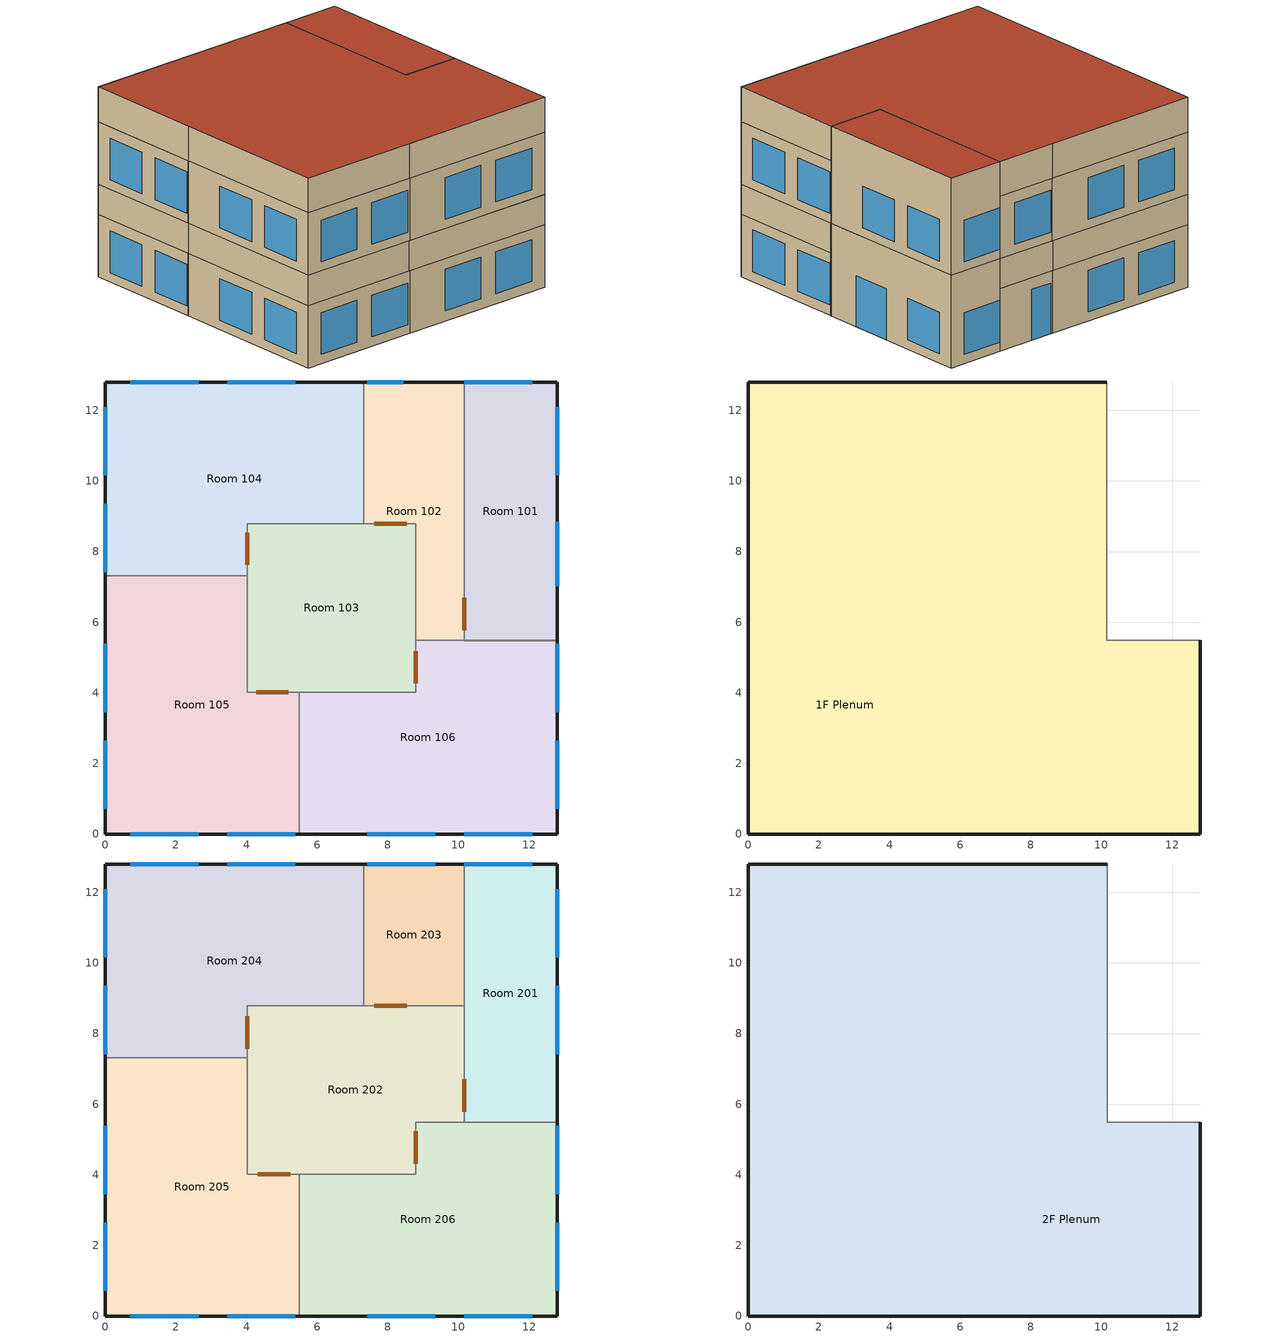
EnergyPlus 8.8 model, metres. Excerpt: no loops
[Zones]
Room 101
 floor ground (Ground_Floor adj exterior wall insulation): 12.8,12.8 12.8,5.47 10.16,5.47 10.16,12.8 z0
 wall outside (2FRP_Ext_Wall adj exterior wall insulation): 12.8,5.47 12.8,12.8 10.16,12.8 z0:4.06
 wall to Room 102 (INT_WALL): 10.16,12.8 10.16,5.47 z0:2.74
 wall to Room 106 (INT_WALL): 10.16,5.47 12.8,5.47 z0:2.74
 wall to 1F Plenum (INT_WALL): 10.16,12.8 10.16,5.47 12.8,5.47 z2.74:4.06
 window (Door): 12.8,7.01 12.8,8.84 z0:2.24
 window (Windows_Double): 12.8,10.16 12.8,12.09 / 12.09,12.8 10.16,12.8 z0.41:2.24
 door inside (Interior Door): 10.16,6.69 10.16,5.77 z0:2.44
Room 102
 floor ground (Ground_Floor adj exterior wall insulation): 10.16,12.8 10.16,5.49 8.79,5.49 8.79,8.79 7.32,8.79 7.32,12.8 z0
 wall outside (2FRP_Ext_Wall adj exterior wall insulation): 10.16,12.8 7.32,12.8 z0:2.74
 wall to Room 106 (INT_WALL): 8.79,5.49 10.16,5.49 z0:2.74
 wall to Room 103 (INT_WALL): 7.32,8.79 8.79,8.79 8.79,5.49 z0:2.74
 wall to Room 104 (INT_WALL): 7.32,12.8 7.32,8.79 z0:2.74
 window (Door): 8.43,12.8 7.42,12.8 z0:2.24
 door inside (Air Wall): 7.62,8.79 8.53,8.79 z0:2.44
Room 103
 floor ground (Ground_Floor adj exterior wall insulation): 8.79,8.79 8.79,4.01 4.01,4.01 4.01,8.79 z0
 wall to Room 106 (INT_WALL): 5.49,4.01 8.79,4.01 8.79,5.49 z0:2.74
 wall to Room 105 (INT_WALL): 4.01,7.32 4.01,4.01 5.49,4.01 z0:2.74
 wall to Room 104 (INT_WALL): 7.32,8.79 4.01,8.79 4.01,7.32 z0:2.74
 door inside (Air Wall): 8.79,4.27 8.79,5.18 / 4.27,4.01 5.18,4.01 / 4.01,8.53 4.01,7.62 z0:2.44
Room 104
 floor ground (Ground_Floor adj exterior wall insulation): 7.32,12.8 7.32,8.79 4.01,8.79 4.01,7.32 0,7.32 0,12.8 z0
 wall outside (Hybrid Spray Foam In. adj exterior wall insulation): 7.32,12.8 0,12.8 0,7.32 z0:2.74
 wall to Room 105 (INT_WALL): 0,7.32 4.01,7.32 z0:2.74
 window (Windows_Double): 5.38,12.8 3.45,12.8 / 2.64,12.8 0.71,12.8 / 0,12.09 0,10.16 / 0,9.35 0,7.42 z0.41:2.24
Room 105
 floor ground (Ground_Floor adj exterior wall insulation): 4.01,7.32 4.01,4.01 5.49,4.01 5.49,0 0,0 0,7.32 z0
 wall outside (2FRP_Ext_Wall adj exterior wall insulation): 0,7.32 0,0 5.49,0 z0:2.74
 wall to Room 106 (INT_WALL): 5.49,0 5.49,4.01 z0:2.74
 window (Windows_Double): 0.71,0 2.64,0 / 3.45,0 5.38,0 / 0,2.64 0,0.71 / 0,5.38 0,3.45 z0.41:2.24
Room 106
 floor ground (Ground_Floor adj exterior wall insulation): 12.8,5.49 12.8,0 5.49,0 5.49,4.01 8.79,4.01 8.79,5.49 z0
 wall outside (2FRP_Ext_Wall adj exterior wall insulation): 5.49,0 12.8,0 12.8,5.49 z0:2.74
 window (Windows_Double): 12.8,0.71 12.8,2.64 / 12.8,3.45 12.8,5.38 / 7.42,0 9.35,0 / 10.16,0 12.09,0 z0.45:2.27
1F Plenum
 floor to Room 105 (Drop_Ceiling): 4.01,7.32 4.01,4.01 5.48,4.01 5.48,0 -0.01,0 -0.01,7.32 z2.74
 floor to Room 104 (Drop_Ceiling): 7.31,12.8 7.31,8.79 4.01,8.79 4.01,7.32 -0.01,7.32 -0.01,12.8 z2.74
 floor to Room 106 (Drop_Ceiling): 12.8,5.49 12.8,0 5.48,0 5.48,4.01 8.78,4.01 8.78,5.49 z2.74
 floor to Room 103 (Drop_Ceiling): 8.78,8.79 8.78,4.01 4.01,4.01 4.01,8.79 z2.74
 floor to Room 102 (Drop_Ceiling): 10.15,12.8 10.15,5.49 8.78,5.49 8.78,8.79 7.31,8.79 7.31,12.8 z2.74
 wall outside (2FRP_Ext_Wall adj exterior wall insulation): 10.15,12.8 7.31,12.8 / -0.01,7.32 -0.01,0 5.48,0 12.8,0 12.8,5.49 z2.74:4.06
 wall outside (Hybrid Spray Foam In. adj exterior wall insulation): 7.31,12.8 -0.01,12.8 -0.01,7.32 z2.74:4.06
Room 201
 floor to Room 101 (SB-U): 12.8,12.8 12.8,5.49 10.16,5.49 10.16,12.8 z4.06
 wall outside (2FRP_Ext_Wall adj exterior wall insulation): 12.8,5.49 12.8,12.8 10.16,12.8 z4.06:8.33
 wall to Room 206 (INT_WALL): 10.16,5.49 12.8,5.49 z4.06:6.81
 wall to 2F Plenum (INT_WALL): 10.16,12.8 10.16,5.49 12.8,5.49 z6.81:8.33
 wall to Room 202 (INT_WALL): 10.16,8.79 10.16,5.49 z4.06:6.81
 wall to Room 203 (INT_WALL): 10.16,12.8 10.16,8.79 z4.06:6.81
 window (Windows_Double): 12.8,7.42 12.8,9.35 / 12.8,10.16 12.8,12.09 / 12.09,12.8 10.16,12.8 z4.47:6.3
 door inside (Interior Door): 10.16,6.71 10.16,5.79 z4.06:6.5
 roof outside (2FRP_Roof adj exterior wall insulation): 12.8,5.49 12.8,12.8 10.16,12.8 10.16,5.49 z8.33
Room 202
 floor to 1F Plenum (2F_Floor): 10.16,8.79 10.16,5.49 8.79,5.49 8.79,4.01 4.01,4.01 4.01,8.79 z4.06
 wall to Room 203 (INT_WALL): 10.16,8.79 7.32,8.79 z4.06:6.81
 wall to Room 205 (INT_WALL): 4.01,7.32 4.01,4.01 5.49,4.01 z4.06:6.81
 wall to Room 206 (INT_WALL): 5.49,4.01 8.79,4.01 8.79,5.49 10.16,5.49 z4.06:6.81
 wall to Room 204 (INT_WALL): 7.32,8.79 4.01,8.79 4.01,7.32 z4.06:6.81
 door inside (Air Wall): 8.53,8.79 7.62,8.79 / 8.79,4.32 8.79,5.23 / 4.32,4.01 5.23,4.01 / 4.01,8.48 4.01,7.57 z4.06:6.5
Room 203
 floor to 1F Plenum (2F_Floor): 10.16,12.8 10.16,8.79 7.32,8.79 7.32,12.8 z4.06
 wall outside (2FRP_Ext_Wall adj exterior wall insulation): 10.16,12.8 7.32,12.8 z4.06:6.81
 wall to Room 204 (INT_WALL): 7.32,12.8 7.32,8.79 z4.06:6.81
 window (Windows_Double): 9.35,12.8 7.42,12.8 z4.47:6.3
Room 204
 floor to 1F Plenum (2F_Floor): 7.32,12.8 7.32,8.79 4.01,8.79 4.01,7.32 0,7.32 0,12.8 z4.06
 wall outside (Rigid Foam Board In. adj exterior wall insulation): 7.32,12.8 0,12.8 0,7.32 z4.06:6.81
 wall to Room 205 (INT_WALL): 0,7.32 4.01,7.32 z4.06:6.81
 window (Windows_Double): 5.38,12.8 3.45,12.8 / 2.64,12.8 0.71,12.8 / 0,12.09 0,10.16 / 0,9.35 0,7.42 z4.47:6.3
Room 205
 floor to 1F Plenum (2F_Floor): 4.01,7.32 4.01,4.01 5.49,4.01 5.49,0 0,0 0,7.32 z4.06
 wall outside (2FRP_Ext_Wall adj exterior wall insulation): 0,7.32 0,0 5.49,0 z4.06:6.81
 wall to Room 206 (INT_WALL): 5.49,0 5.49,4.01 z4.06:6.81
 window (Windows_Double): 0.71,0 2.64,0 / 3.45,0 5.38,0 / 0,5.38 0,3.45 / 0,2.64 0,0.71 z4.47:6.3
Room 206
 floor to 1F Plenum (2F_Floor): 12.8,5.49 12.8,0 5.49,0 5.49,4.01 8.79,4.01 8.79,5.49 z4.06
 wall outside (2FRP_Ext_Wall adj exterior wall insulation): 5.49,0 12.8,0 12.8,5.49 z4.06:6.81
 window (Windows_Double): 12.8,0.71 12.8,2.64 / 12.8,3.45 12.8,5.38 / 7.42,0 9.35,0 / 10.16,0 12.09,0 z4.47:6.3
2F Plenum
 floor to Room 202 (Drop_Ceiling): 10.16,8.79 10.16,5.49 8.79,5.49 8.79,4.01 4.01,4.01 4.01,8.79 z6.81
 floor to Room 206 (Drop_Ceiling): 12.8,5.49 12.8,0 5.49,0 5.49,4.01 8.79,4.01 8.79,5.49 z6.81
 floor to Room 205 (Drop_Ceiling): 4.01,7.32 4.01,4.01 5.49,4.01 5.49,0 0,0 0,7.32 z6.81
 floor to Room 203 (Drop_Ceiling): 10.16,12.8 10.16,8.79 7.32,8.79 7.32,12.8 z6.81
 floor to Room 204 (Drop_Ceiling): 7.32,12.8 7.32,8.79 4.01,8.79 4.01,7.32 0,7.32 0,12.8 z6.81
 wall outside (2FRP_Ext_Wall adj exterior wall insulation): 10.16,12.8 7.32,12.8 / 0,7.32 0,0 5.49,0 12.8,0 12.8,5.49 z6.81:8.33
 wall outside (Rigid Foam Board In. adj exterior wall insulation): 7.32,12.8 0,12.8 0,7.32 z6.81:8.33
 roof outside (2FRP_Roof adj exterior wall insulation): 12.8,0 12.8,5.49 10.16,5.49 10.16,12.8 0,12.8 0,0 z8.33
[Building]
FRP_RTU: North Axis {deg}=0; Terrain=Suburbs; Loads Convergence Tolerance Value=0.04; Temperature Convergence Tolerance Value {deltaC}=0.4; Solar Distribution=FullInteriorAndExterior; Maximum Number of Warmup Days=25; Minimum Number of Warmup Days=6
[Site:Location]
Oak Ridge_TN_USA Design_Conditions: Latitude {deg}=35.96; Longitude {deg}=-84.29; Time Zone {hr}=-5; Elevation {m}=334
[Site:GroundReflectance]
0.29, 0.29, 0.29, 0.29, 0.29, 0.29, 0.29, 0.29, 0.29, 0.29, 0.29, 0.29
[Site:GroundTemperature:BuildingSurface]
19.939, 19.907, 19.925, 20.167, 21.424, 22.505, 22.726, 22.815, 22.805, 20.837, 20.22, 20.048
[Site:WaterMainsTemperature]
Calculation Method=Correlation; Annual Average Outdoor Air Temperature {C}=14.55; Maximum Difference In Monthly Average Outdoor Air Temperatures {deltaC}=22
[SizingPeriod:DesignDay] Day of Month=21; Dry-Bulb Temperature Range Modifier Type=DefaultMultipliers; Humidity Condition Type=Wetbulb; Barometric Pressure {Pa}=97376; Rain Indicator=No; Snow Indicator=No; Daylight Saving Time Indicator=No
Name | Month | Day Type | Maximum Dry-Bulb Temperature {C} | Daily Dry-Bulb Temperature Range {deltaC} | Wetbulb or DewPoint at Maximum Dry-Bulb {C} | Wind Speed {m/s} | Wind Direction {deg} | Solar Model Indicator | ASHRAE Clear Sky Optical Depth for Beam Irradiance (taub) | ASHRAE Clear Sky Optical Depth for Diffuse Irradiance (taud) | Sky Clearness
Oak Ridge Ann Clg 2% Condns DB=>MWB | 7 | SummerDesignDay | 31.4 | 10.3 | 22.8 | 3.2 | 260 | ASHRAETau | 0.455 | 2.134
Oak Ridge Ann Htg 99.6% Condns DB | 1 | WinterDesignDay | -8.6 | 0 | -8.6 | 2.5 | 50 | ASHRAEClearSky |  |  | 0
[Material]
Name | Roughness | Thickness {m} | Conductivity {W/m-K} | Density {kg/m3} | Specific Heat {J/kg-K} | Thermal Absorptance | Solar Absorptance | Visible Absorptance
2" Polyisorigid Foam Board_R-value -17.9% increase | Rough | 0.0417068 | 0.02605 | 32 | 920 | 0.9 | 0.7 | 0.7
2F FLOOR CONCRETE | MediumRough | 0.1651 | 1.95 | 2240 | 900 | 0.9 | 0.7 | 0.7
C.C. Spray Foam_R-value 12.6% increase | Rough | 0.100101 | 0.02884 | 32 | 920 | 0.9 | 0.7 | 0.7
ExtWall_ConcreteBlock | Rough | 0.2032 | 1.311 | 1121.29 | 836.8 | 0.9 | 0.7 | 0.7
ExtWall_FaceBrick | MediumRough | 0.092075 | 1.31095 | 2082.4 | 920.48 | 0.9 | 0.7 | 0.7
ExtWall_Gypsum | Smooth | 0.015875 | 0.16 | 784.9 | 830 | 0.9 | 0.92 | 0.92
ExtWall_R11_Insulation | MediumRough | 0.0889 | 0.077868 | 9.61107 | 836.8 | 0.9 | 0.7 | 0.7
ExtWall_R11_Insulation_R-value -18.8% increase | MediumRough | 0.0721868 | 0.077868 | 9.61107 | 836.8 | 0.9 | 0.7 | 0.7
G05 25mm wood | MediumSmooth | 0.0254 | 0.15 | 608 | 1630 | 0.9 | 0.5 | 0.5
GeoFoam_R-value 77.7% increase | MediumRough | 0.54163 | 0.033 | 51.5 | 836.8 | 0.9 | 0.7 | 0.7
GP01 1/2 GYPSUM | Smooth | 0.0127 | 0.16 | 800 | 1090 | 0.9 | 0.7 | 0.5
Ground_Lower_Concrete | MediumRough | 0.1524 | 1.95 | 2240 | 900 | 0.9 | 0.7 | 0.7
Ground_Upper_Concrete | MediumRough | 0.4064 | 1.95 | 2240 | 900 | 0.9 | 0.7 | 0.7
Internal Mass material metal thick | MediumSmooth | 0.00635 | 45.006 | 7680 | 418.4 | 0.9 | 0.7 | 0.3
Internal Mass material metal thin | MediumSmooth | 0.0015875 | 45.006 | 7680 | 418.4 | 0.9 | 0.7 | 0.3
Metal Decking | MediumSmooth | 0.0015 | 45.006 | 7680 | 418.4 | 0.9 | 0.7 | 0.3
Roof Insulation_R-value 22.1% increase | MediumRough | 0.0930402 | 0.024023 | 265 | 836.8 | 0.9 | 0.7 | 0.7
Roof Membrane | VeryRough | 0.0095 | 0.16 | 1121.29 | 1460 | 0.9 | 0.7 | 0.7
Std AC02 | MediumSmooth | 0.0127 | 0.057 | 288 | 1339 | 0.9 | 0.7 | 0.2
Std PW05 | MediumSmooth | 0.0191 | 0.115 | 545 | 1213 | 0.9 | 0.78 | 0.78
Tank Membrane based on roof Roof Membrane | VeryRough | 0.003175 | 0.16 | 1121.29 | 1460 | 0.9 | 0.7 | 0.7
Water material for 200 gallon storage tank | Smooth | 0.36485 | 0.58 | 1000 | 4186 | 0.9 | 0.7 | 0.7
Air Wall Material | MediumSmooth | 0.01 | 0.6 | 800 | 1000 | 0.95 | 0.7 | 0.7
[Material:AirGap]
Name | Thermal Resistance {m2-K/W}
1.5" Air Gap | 0.179632
ExtWall_Air | 0.156738
[Material:NoMass]
MAT-SB-U: Roughness=Rough; Thermal Resistance {m2-K/W}=0.117407; Thermal Absorptance=0.65; Solar Absorptance=0.65; Visible Absorptance=0.65
[WindowMaterial:SimpleGlazingSystem] Visible Transmittance=0.65
Name | U-Factor {W/m2-K} | Solar Heat Gain Coefficient
Door | 3.62273 | 0.578
Double Pane | 1.71438 | 0.59808
[Construction]
2FRP_Ext_Wall adj exterior wall insulation: ExtWall_FaceBrick, ExtWall_Air, ExtWall_ConcreteBlock, ExtWall_R11_Insulation_R-value -18.8% increase, ExtWall_Gypsum
2FRP_Roof adj exterior wall insulation: Std PW05, Roof Insulation_R-value 22.1% increase, Roof Membrane, Metal Decking
2F_Floor: 2F FLOOR CONCRETE
Air Wall: Air Wall Material
Door: Door
Drop_Ceiling: Std AC02
Ground_Floor adj exterior wall insulation: Ground_Lower_Concrete, GeoFoam_R-value 77.7% increase, Ground_Upper_Concrete
Hybrid Spray Foam In. adj exterior wall insulation: ExtWall_FaceBrick, ExtWall_Air, ExtWall_ConcreteBlock, C.C. Spray Foam_R-value 12.6% increase, 1.5" Air Gap, ExtWall_Gypsum
Interior Door: G05 25mm wood
Internal Mass construction steel thick: Internal Mass material metal thick
Internal Mass construction steel thin: Internal Mass material metal thin
INT_WALL: GP01 1/2 GYPSUM, GP01 1/2 GYPSUM
Rigid Foam Board In. adj exterior wall insulation: ExtWall_FaceBrick, ExtWall_Air, ExtWall_ConcreteBlock, ExtWall_R11_Insulation, ExtWall_Gypsum, 2" Polyisorigid Foam Board_R-value -17.9% increase, ExtWall_Gypsum
SB-U: MAT-SB-U
Water construction for 200 gallon storage tank: Tank Membrane based on roof Roof Membrane, Water material for 200 gallon storage tank, Tank Membrane based on roof Roof Membrane
Windows_Double: Double Pane
[Zone]
1F Plenum; 2F Plenum: Zone Outside Convection Algorithm=AdaptiveConvectionAlgorithm; Part of Total Floor Area=No
Room 101; Room 102; Room 103; Room 104; Room 105; Room 106; Room 201; Room 202; Room 204; Room 205; Room 206: 
Room 203: Multiplier=1
[InternalMass]
Name | Construction | Zone | Surface Area {m2}
Internal Mass 25 | Internal Mass construction steel thick | 1F Plenum | 18.8129
Internal Mass 26 | Internal Mass construction steel thin | 1F Plenum | 38.7406
Internal Mass 27 | Internal Mass construction steel thick | 2F Plenum | 18.8129
Internal Mass 28 | Internal Mass construction steel thin | 2F Plenum | 38.7406
Internal Mass 1 | Internal Mass construction steel thick | Room 101 | 99.3598
Internal Mass 2 | Internal Mass construction steel thin | Room 101 | 2.22967
Internal Mass 3 | Internal Mass construction steel thick | Room 102 | 1.741932
Internal Mass 4 | Internal Mass construction steel thin | Room 102 | 6.967728
Internal Mass 5 | Internal Mass construction steel thick | Room 103 | 1.741932
Internal Mass 6 | Internal Mass construction steel thin | Room 103 | 6.967728
Internal Mass 7 | Internal Mass construction steel thick | Room 104 | 1.741932
Internal Mass 8 | Internal Mass construction steel thin | Room 104 | 6.967728
Internal Mass 10 | Internal Mass construction steel thin | Room 105 | 57.2747
Internal Mass 9 | Internal Mass construction steel thick | Room 105 | 7.24644
Water Tank Mass Instance | Water construction for 200 gallon storage tank | Room 105 | 17.8374
Internal Mass 11 | Internal Mass construction steel thick | Room 106 | 10.3122
Internal Mass 12 | Internal Mass construction steel thin | Room 106 | 127.509
Internal Mass 13 | Internal Mass construction steel thick | Room 201 | 99.3598
Internal Mass 14 | Internal Mass construction steel thin | Room 201 | 2.22967
Internal Mass 15 | Internal Mass construction steel thick | Room 202 | 1.741932
Internal Mass 16 | Internal Mass construction steel thin | Room 202 | 1.741932
Internal Mass 17 | Internal Mass construction steel thick | Room 203 | 1.741932
Internal Mass 18 | Internal Mass construction steel thin | Room 203 | 1.741932
Internal Mass 19 | Internal Mass construction steel thick | Room 204 | 1.741932
Internal Mass 20 | Internal Mass construction steel thin | Room 204 | 1.741932
Internal Mass 21 | Internal Mass construction steel thick | Room 205 | 1.741932
Internal Mass 22 | Internal Mass construction steel thin | Room 205 | 1.741932
Internal Mass 23 | Internal Mass construction steel thick | Room 206 | 1.741932
Internal Mass 24 | Internal Mass construction steel thin | Room 206 | 1.741932
[ZoneInfiltration:DesignFlowRate] Schedule=Always On Discrete; Constant Term Coefficient=0.606; Temperature Term Coefficient=0.03636; Velocity Term Coefficient=0.1177; Velocity Squared Term Coefficient=0
Name | Zone or ZoneList | Design Flow Rate Calculation Method | Flow per Exterior Surface Area {m3/s-m2} | Air Changes per Hour {1/hr}
1F Plenum Infiltration | 1F Plenum | Flow/ExteriorWallArea | 0.0003556
2F Plenum Infiltration | 2F Plenum | Flow/ExteriorWallArea | 0.0003556
Room 101 Infiltration | Room 101 | AirChanges/Hour |  | 1.5
Room 102 Infiltration | Room 102 | AirChanges/Hour |  | 1.5
Room 103 Infiltration | Room 103 | Flow/ExteriorWallArea | 0.0003556
Room 104 Infiltration | Room 104 | Flow/ExteriorWallArea | 0.0003556
Room 105 Infiltration | Room 105 | Flow/ExteriorWallArea | 0.0003556
Room 106 Infiltration | Room 106 | Flow/ExteriorWallArea | 0.0003556
Room 201 Infiltration | Room 201 | Flow/ExteriorWallArea | 0.0003556
Room 202 Infiltration | Room 202 | Flow/ExteriorWallArea | 0.0003556
Room 203 Infiltration | Room 203 | Flow/ExteriorWallArea | 0.0003556
Room 204 Infiltration | Room 204 | Flow/ExteriorWallArea | 0.0003556
Room 205 Infiltration | Room 205 | Flow/ExteriorWallArea | 0.0003556
Room 206 Infiltration | Room 206 | Flow/ExteriorWallArea | 0.0003556
[Lights] Design Level Calculation Method=Watts/Area; Fraction Replaceable=1; Return Air Fraction Calculated from Plenum Temperature=No
Name | Zone or ZoneList | Schedule | Watts per Zone Floor Area {W/m2}
General Lighting_3 | Room 101 | BLDG_LIGHT_DownSt_SCH | 8.56347
General Lighting_12 | Room 102 | BLDG_LIGHT_DownSt_SCH | 8.56347
General Lighting_8 | Room 103 | BLDG_LIGHT_DownSt_SCH | 8.56347
General Lighting_10 | Room 104 | BLDG_LIGHT_DownSt_SCH | 8.56347
General Lighting_11 | Room 105 | BLDG_LIGHT_DownSt_SCH | 8.56347
General Lighting_13 | Room 106 | BLDG_LIGHT_DownSt_SCH | 8.56347
General Lighting_7 | Room 201 | BLDG_LIGHT_Upst_SCH | 8.13292
General Lighting_9 | Room 202 | BLDG_LIGHT_Upst_SCH | 8.13292
General Lighting_4_1 | Room 203 | BLDG_LIGHT_Upst_SCH | 8.13292
General Lighting_4 | Room 204 | BLDG_LIGHT_Upst_SCH | 8.13292
General Lighting_2 | Room 205 | BLDG_LIGHT_Upst_SCH | 8.13292
General Lighting_5 | Room 206 | BLDG_LIGHT_Upst_SCH | 8.13292
[ElectricEquipment] Design Level Calculation Method=EquipmentLevel
Name | Zone or ZoneList | Schedule | Design Level {W}
WallHeater_101 | Room 101 | WALL_HEATER | 1000
Plug12 | Room 102 | New_BLDG_EQUIP_SCH_Down | 350
Plug8 | Room 103 | New_BLDG_EQUIP_SCH_Down | 7.7
Plug10 | Room 104 | New_BLDG_EQUIP_SCH_Down | 36
Plug11 | Room 105 | New_BLDG_EQUIP_SCH_Down | 63
Plug13 | Room 106 | New_BLDG_EQUIP_SCH_Down | 800
WallHeater_201 | Room 201 | WALL_HEATER | 1000
Plug9 | Room 202 | New_BLDG_EQUIP_SCH_Up | 70
Plug4_1 | Room 203 | New_BLDG_EQUIP_SCH_Up | 2.6
Plug4 | Room 204 | New_BLDG_EQUIP_SCH_Up | 10
Plug2 | Room 205 | New_BLDG_EQUIP_SCH_Up | 10
Plug5 | Room 206 | New_BLDG_EQUIP_SCH_Up | 7.8
[ZoneMixing] Schedule=Always On Continuous; Delta Temperature {deltaC}=0
Name | Zone | Design Flow Rate Calculation Method | Air Changes per Hour {1/hr} | Source Zone | Design Flow Rate {m3/s}
Zone Mixing 1 | Room 101 | AirChanges/Hour | 0 | Room 102
Zone Mixing 2 | Room 102 | AirChanges/Hour | 0 | Room 101
Zone Mixing 5 | Room 102 | Flow/Zone |  | Room 103 | 0.00938219
Zone Mixing 11 | Room 103 | Flow/Zone |  | Room 105 | 0.0112195
Zone Mixing 6 | Room 103 | Flow/Zone |  | Room 102 | 0.00938219
Zone Mixing 7 | Room 103 | Flow/Zone |  | Room 104 | 0.0112195
Zone Mixing 9 | Room 103 | Flow/Zone |  | Room 106 | 0.0112195
Zone Mixing 8 | Room 104 | Flow/Zone |  | Room 103 | 0.0112195
Zone Mixing 12 | Room 105 | Flow/Zone |  | Room 103 | 0.0112195
Zone Mixing 10 | Room 106 | Flow/Zone |  | Room 103 | 0.0112195
Zone Mixing 3 | Room 201 | AirChanges/Hour | 0 | Room 202
Zone Mixing 13 | Room 202 | Flow/Zone |  | Room 205 | 0.0122833
Zone Mixing 15 | Room 202 | Flow/Zone |  | Room 204 | 0.0122833
Zone Mixing 17 | Room 202 | Flow/Zone |  | Room 206 | 0.0122833
Zone Mixing 19 | Room 202 | Flow/Zone |  | Room 203 | 0.00571291
Zone Mixing 4 | Room 202 | AirChanges/Hour | 0 | Room 201
Zone Mixing 20 | Room 203 | Flow/Zone |  | Room 202 | 0.00571291
Zone Mixing 16 | Room 204 | Flow/Zone |  | Room 202 | 0.0122833
Zone Mixing 14 | Room 205 | Flow/Zone |  | Room 202 | 0.0122833
Zone Mixing 18 | Room 206 | Flow/Zone |  | Room 202 | 0.0122833
[OtherEquipment] Fuel Type=None; Schedule=Occupant Latent Schedule; Design Level Calculation Method=Watts/Area; Fraction Latent=1
Name | Zone or ZoneList | Power per Zone Floor Area {W/m2}
102 Occupant Latent | Room 102 | 5.679
104 Occupant Latent | Room 104 | 2.7133
105 Occupant Latent | Room 105 | 2.7133
106 Occupant Latent | Room 106 | 2.7133
204 Occupant Latent | Room 204 | 2.7133
205 Occupant Latent | Room 205 | 2.7133
206 Occupant Latent | Room 206 | 2.7133
[AvailabilityManager:NightCycle]
Availability Manager Night Cycle 1: Applicability Schedule=Always On Discrete; Fan Schedule=FanAvailSched; Control Type=StayOff; Thermostat Tolerance {deltaC}=1.38889; Cycling Run Time Control Type=FixedRunTime; Cycling Run Time {s}=3600
[AvailabilityManager:Scheduled]
RooTop OA System Availability Manager: Schedule=Always On Discrete
[AirLoopHVAC:ReturnPlenum]
Name | Zone
Air Loop HVAC Return Plenum 1 | 1F Plenum
Air Loop HVAC Return Plenum 2 | 2F Plenum
[EnergyManagementSystem:Sensor]
OutdoorAir_Tdb: Output:Variable or Output:Meter Index Key=Environment; Output:Variable or Output:Meter=Site Outdoor Air Drybulb Temperature
[Schedule:Day:Interval]
BLDG_LIGHT_DownSt_SCH Default Schedule; BLDG_LIGHT_DownSt_SCH Summer Design Day; BLDG_LIGHT_DownSt_SCH Winter Design Day: No, 05:00, 0.28, 07:00, 0.28, 08:00, 0.28, 09:00, 0.75, 10:00, 0.99, 11:00, 0.99, 19:00, 0.99, 21:00, 0.99, 22:00, 1, 23:00, 0.28, 24:00, 0.28
BLDG_LIGHT_Upst_SCH Default Schedule; BLDG_LIGHT_Upst_SCH Summer Design Day; BLDG_LIGHT_Upst_SCH Winter Design Day: No, 05:00, 0.15, 07:00, 0.15, 08:00, 0.15, 09:00, 0.15, 10:00, 0.15, 11:00, 0.9, 19:00, 0.9, 21:00, 0.55, 22:00, 0.15, 23:00, 0.15, 24:00, 0.15
FanAvailSched Default Schedule; WALL_HEATER Default Schedule; WALL_HEATER Summer Design Day; WALL_HEATER Winter Design Day: No, 24:00, 0
FanAvailSched Rule 1 Day Schedule: No, 06:00, 0, 18:00, 1, 24:00, 0
FanAvailSched Summer Design Day; FanAvailSched Winter Design Day: No, 24:00, 1
New_BLDG_EQUIP_SCH_Down Default Schedule; New_BLDG_EQUIP_SCH_Down Summer Design Day; New_BLDG_EQUIP_SCH_Down Winter Design Day: No, 01:00, 0.2, 02:00, 0.2, 03:00, 0.2, 10:00, 0.42, 11:00, 0.86, 12:00, 1, 15:00, 1, 16:00, 0.88, 17:00, 1, 18:00, 1, 19:00, 1, 20:00, 1, 21:00, 0.42, 22:00, 0.22, 24:00, 0.2
New_BLDG_EQUIP_SCH_Up Default Schedule; New_BLDG_EQUIP_SCH_Up Summer Design Day; New_BLDG_EQUIP_SCH_Up Winter Design Day: No, 01:00, 0.2, 02:00, 0.2, 03:00, 0.2, 10:00, 0.42, 11:00, 0.86, 12:00, 1, 15:00, 1, 16:00, 0.88, 17:00, 1, 18:00, 1, 19:00, 1, 20:00, 1, 21:00, 0.45, 22:00, 0.22, 24:00, 0.22
Occupant Latent Schedule Default Schedule; Occupant Latent Schedule Summer Design Day; Occupant Latent Schedule Winter Design Day: No, 06:00, 0, 07:00, 0.037, 08:00, 0.07, 12:00, 0.33, 13:00, 0.18, 17:00, 0.33, 18:00, 0.11, 22:00, 0.037, 23:00, 0.02, 24:00, 0
[Schedule:Week:Daily]
Schedule:Week:Daily {7737f732-ad72-4e16-a781-fe08996d16df}: BLDG_LIGHT_DownSt_SCH Default Schedule, BLDG_LIGHT_DownSt_SCH Default Schedule, BLDG_LIGHT_DownSt_SCH Default Schedule, BLDG_LIGHT_DownSt_SCH Default Schedule, BLDG_LIGHT_DownSt_SCH Default Schedule, BLDG_LIGHT_DownSt_SCH Default Schedule, BLDG_LIGHT_DownSt_SCH Default Schedule, BLDG_LIGHT_DownSt_SCH Default Schedule, BLDG_LIGHT_DownSt_SCH Summer Design Day, BLDG_LIGHT_DownSt_SCH Winter Design Day, BLDG_LIGHT_DownSt_SCH Default Schedule, BLDG_LIGHT_DownSt_SCH Default Schedule
Schedule:Week:Daily {145e8418-b501-4007-9fd0-b608d7e49abb}: BLDG_LIGHT_Upst_SCH Default Schedule, BLDG_LIGHT_Upst_SCH Default Schedule, BLDG_LIGHT_Upst_SCH Default Schedule, BLDG_LIGHT_Upst_SCH Default Schedule, BLDG_LIGHT_Upst_SCH Default Schedule, BLDG_LIGHT_Upst_SCH Default Schedule, BLDG_LIGHT_Upst_SCH Default Schedule, BLDG_LIGHT_Upst_SCH Default Schedule, BLDG_LIGHT_Upst_SCH Summer Design Day, BLDG_LIGHT_Upst_SCH Winter Design Day, BLDG_LIGHT_Upst_SCH Default Schedule, BLDG_LIGHT_Upst_SCH Default Schedule
Schedule:Week:Daily {b74085c6-ead5-4814-8f75-ae84af9e27b1}: FanAvailSched Default Schedule, FanAvailSched Default Schedule, FanAvailSched Default Schedule, FanAvailSched Default Schedule, FanAvailSched Rule 1 Day Schedule, FanAvailSched Rule 1 Day Schedule, FanAvailSched Rule 1 Day Schedule, FanAvailSched Default Schedule, FanAvailSched Summer Design Day, FanAvailSched Winter Design Day, FanAvailSched Default Schedule, FanAvailSched Default Schedule
Schedule:Week:Daily {479b9c27-74a0-4729-b66d-bb9331a85092}: FanAvailSched Rule 1 Day Schedule, FanAvailSched Rule 1 Day Schedule, FanAvailSched Rule 1 Day Schedule, FanAvailSched Rule 1 Day Schedule, FanAvailSched Rule 1 Day Schedule, FanAvailSched Rule 1 Day Schedule, FanAvailSched Rule 1 Day Schedule, FanAvailSched Default Schedule, FanAvailSched Summer Design Day, FanAvailSched Winter Design Day, FanAvailSched Default Schedule, FanAvailSched Default Schedule
Schedule:Week:Daily {8cd77f17-55c1-44c4-8d92-c02d9a3b1dda}: New_BLDG_EQUIP_SCH_Down Default Schedule, New_BLDG_EQUIP_SCH_Down Default Schedule, New_BLDG_EQUIP_SCH_Down Default Schedule, New_BLDG_EQUIP_SCH_Down Default Schedule, New_BLDG_EQUIP_SCH_Down Default Schedule, New_BLDG_EQUIP_SCH_Down Default Schedule, New_BLDG_EQUIP_SCH_Down Default Schedule, New_BLDG_EQUIP_SCH_Down Default Schedule, New_BLDG_EQUIP_SCH_Down Summer Design Day, New_BLDG_EQUIP_SCH_Down Winter Design Day, New_BLDG_EQUIP_SCH_Down Default Schedule, New_BLDG_EQUIP_SCH_Down Default Schedule
Schedule:Week:Daily {d8d7c7f4-15f6-4d56-bf02-23a58bb7eabf}: New_BLDG_EQUIP_SCH_Up Default Schedule, New_BLDG_EQUIP_SCH_Up Default Schedule, New_BLDG_EQUIP_SCH_Up Default Schedule, New_BLDG_EQUIP_SCH_Up Default Schedule, New_BLDG_EQUIP_SCH_Up Default Schedule, New_BLDG_EQUIP_SCH_Up Default Schedule, New_BLDG_EQUIP_SCH_Up Default Schedule, New_BLDG_EQUIP_SCH_Up Default Schedule, New_BLDG_EQUIP_SCH_Up Summer Design Day, New_BLDG_EQUIP_SCH_Up Winter Design Day, New_BLDG_EQUIP_SCH_Up Default Schedule, New_BLDG_EQUIP_SCH_Up Default Schedule
Schedule:Week:Daily {2538b6d1-3e9d-44be-9607-ea1f2d9094a9}: Occupant Latent Schedule Default Schedule, Occupant Latent Schedule Default Schedule, Occupant Latent Schedule Default Schedule, Occupant Latent Schedule Default Schedule, Occupant Latent Schedule Default Schedule, Occupant Latent Schedule Default Schedule, Occupant Latent Schedule Default Schedule, Occupant Latent Schedule Default Schedule, Occupant Latent Schedule Summer Design Day, Occupant Latent Schedule Winter Design Day, Occupant Latent Schedule Default Schedule, Occupant Latent Schedule Default Schedule
Schedule:Week:Daily {e846bd4e-7b01-44ff-8040-171298caa902}: WALL_HEATER Default Schedule, WALL_HEATER Default Schedule, WALL_HEATER Default Schedule, WALL_HEATER Default Schedule, WALL_HEATER Default Schedule, WALL_HEATER Default Schedule, WALL_HEATER Default Schedule, WALL_HEATER Default Schedule, WALL_HEATER Summer Design Day, WALL_HEATER Winter Design Day, WALL_HEATER Default Schedule, WALL_HEATER Default Schedule
[Schedule:Year]
BLDG_LIGHT_DownSt_SCH: Schedule:Week:Daily {7737f732-ad72-4e16-a781-fe08996d16df}, 1, 1, 12, 31
BLDG_LIGHT_Upst_SCH: Schedule:Week:Daily {145e8418-b501-4007-9fd0-b608d7e49abb}, 1, 1, 12, 31
FanAvailSched: Schedule:Week:Daily {b74085c6-ead5-4814-8f75-ae84af9e27b1}, 1, 1, 1, 3, Schedule:Week:Daily {479b9c27-74a0-4729-b66d-bb9331a85092}, 1, 4, 12, 31
New_BLDG_EQUIP_SCH_Down: Schedule:Week:Daily {8cd77f17-55c1-44c4-8d92-c02d9a3b1dda}, 1, 1, 12, 31
New_BLDG_EQUIP_SCH_Up: Schedule:Week:Daily {d8d7c7f4-15f6-4d56-bf02-23a58bb7eabf}, 1, 1, 12, 31
Occupant Latent Schedule: Schedule:Week:Daily {2538b6d1-3e9d-44be-9607-ea1f2d9094a9}, 1, 1, 12, 31
WALL_HEATER: Schedule:Week:Daily {e846bd4e-7b01-44ff-8040-171298caa902}, 1, 1, 12, 31
[Schedule:Constant] Hourly Value=1
Always On Continuous; Always On Discrete
